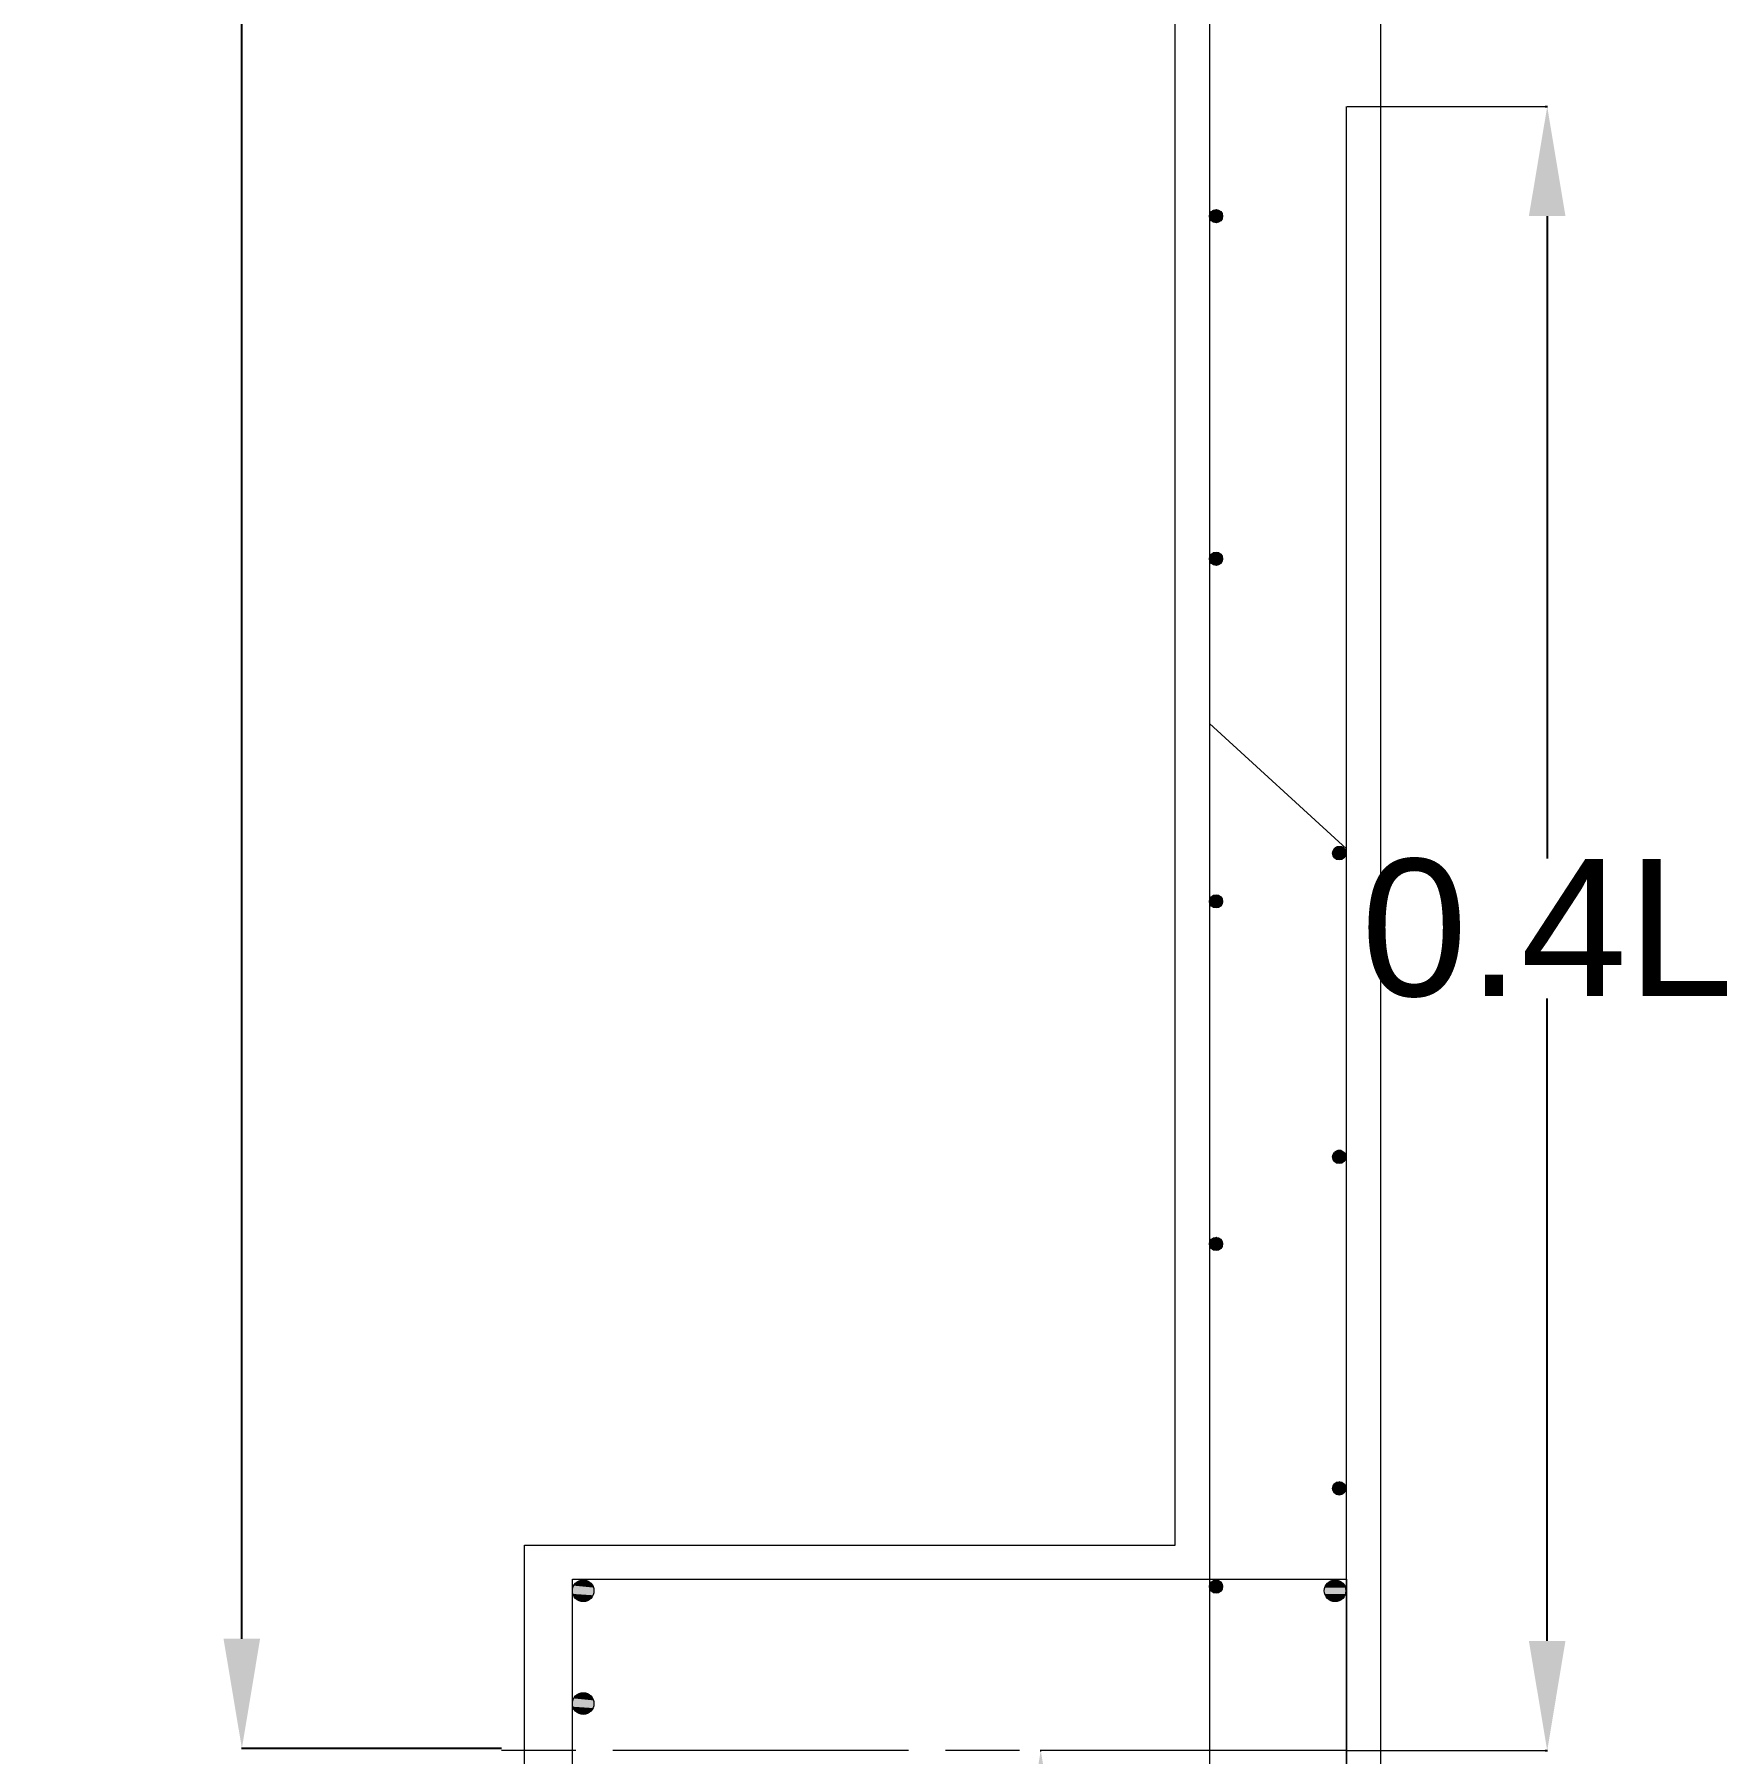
# Model space of a CAD drawing. Header units: inches. Extents: x 2473 to 12313, y 22527 to 36505.
# Drawn here: x 10871 to 12107, y 32633 to 33888 of the extents above; entities that cross this region are included whole.
import ezdxf

# ---------------------------------------------------------------- set-up
doc = ezdxf.new("R2010")
doc.units = ezdxf.units.IN
doc.header["$MEASUREMENT"] = 0
doc.layers.add('PDF_0', color=7, linetype='Continuous')
doc.styles.get("Standard").update_dxf_attribs({"font": 'arial.ttf'})
doc.dimstyles.get("Standard").update_dxf_attribs({"dimtxt": 100, "dimasz": 80, "dimexe": 0.18, "dimexo": 0.0625, "dimgap": 0.09, "dimtad": 0, "dimtih": 1, "dimtoh": 1, "dimdec": 4, "dimzin": 0, "dimdsep": 46, "dimtxsty": 'Standard', "dimcen": 0.09, "dimadec": 0, "dimazin": 0, "dimtfac": 1, "dimtdec": 4, "dimtofl": 0, "dimtmove": 0, "dimatfit": 3, "dimfxl": 1, "dimtolj": 1, "dimtzin": 0, "dimarcsym": 0})

# ---------------------------------------------------------------- blocks, each defined once
blk = doc.blocks.new('*D1')
at = {"color": 0, "lineweight": -2, "transparency": 16777216}
for p, q in [((11604.9, 32635.7), (11605.4, 32635.7)), ((11605.2, 32555.7), (11605.2, 32311.8)), ((11605.2, 31965.7), (11605.2, 32209.6)), ((11604.9, 31885.7), (11605.4, 31885.7))]:
    blk.add_line(p, q, dxfattribs=at)
at = {"color": 0, "transparency": 16777216}
for points in [[(11591.9, 32555.7), (11618.6, 32555.7), (11605.2, 32635.7)], [(11591.9, 31965.7), (11618.6, 31965.7), (11605.2, 31885.7)]]:
    blk.add_solid(points, dxfattribs=at)
at = {"layer": 'Defpoints', "color": 0, "transparency": 16777216}
for p in [(11604.8, 32635.7), (11605.2, 32635.7), (11604.8, 31885.7)]:
    blk.add_point(p, dxfattribs=at)
at = {"color": 0, "transparency": 16777216, "insert": (11605.2, 32260.7), "char_height": 100, "attachment_point": 5}
blk.add_mtext('\\A1;0.25L', dxfattribs=at)
blk = doc.blocks.new('*D2')
at = {"color": 0, "lineweight": -2, "transparency": 16777216}
for p, q in [((11973.3, 33835.4), (11975, 33835.4)), ((11974.9, 33755.4), (11974.9, 33286.7)), ((11974.9, 32715.7), (11974.9, 33184.4)), ((11973.3, 32635.7), (11975, 32635.7))]:
    blk.add_line(p, q, dxfattribs=at)
at = {"color": 0, "transparency": 16777216}
for points in [[(11961.5, 33755.4), (11988.2, 33755.4), (11974.9, 33835.4)], [(11961.5, 32715.7), (11988.2, 32715.7), (11974.9, 32635.7)]]:
    blk.add_solid(points, dxfattribs=at)
at = {"layer": 'Defpoints', "color": 0, "transparency": 16777216}
for p in [(11973.2, 33835.4), (11973.2, 32635.7), (11974.9, 32635.7)]:
    blk.add_point(p, dxfattribs=at)
at = {"color": 0, "transparency": 16777216, "insert": (11974.9, 33235.6), "char_height": 100, "attachment_point": 5}
blk.add_mtext('\\A1;0.4L', dxfattribs=at)
blk = doc.blocks.new('*D6')
at = {"color": 0, "lineweight": -2, "transparency": 16777216}
for p, q in [((11211.5, 35635.3), (11021.9, 35635.3)), ((11022.1, 35555.3), (11022.1, 34187.5)), ((11022.1, 32717.3), (11022.1, 34085.1)), ((11211.5, 32637.3), (11021.9, 32637.3))]:
    blk.add_line(p, q, dxfattribs=at)
at = {"color": 0, "transparency": 16777216}
for points in [[(11008.7, 35555.3), (11035.4, 35555.3), (11022.1, 35635.3)], [(11008.7, 32717.3), (11035.4, 32717.3), (11022.1, 32637.3)]]:
    blk.add_solid(points, dxfattribs=at)
at = {"layer": 'Defpoints', "color": 0, "transparency": 16777216}
for p in [(11211.5, 35635.3), (11022.1, 32637.3), (11211.5, 32637.3)]:
    blk.add_point(p, dxfattribs=at)
at = {"color": 0, "transparency": 16777216, "insert": (11022.1, 34136.3), "char_height": 100, "attachment_point": 5}
blk.add_mtext('\\A1;3000', dxfattribs=at)

msp = doc.modelspace()

# ---------------------------------------------------------------- linework, layer by layer
at = {"layer": 'PDF_0', "lineweight": 9}
for points in [[(11228.29525, 26485.60842), (11228.29525, 26785.92343), (11703.4129, 26785.92343), (11703.4129, 29485.70962), (11228.29525, 29485.70962), (11228.29525, 29785.51648), (11703.4129, 29785.51648), (11703.4129, 32485.30268), (11228.29525, 32485.30268), (11228.29525, 32785.61769), (11703.4129, 32785.61769), (11703.4129, 35485.40388), (11228.29525, 35485.40388), (11228.29525, 35785.21074), (11853.31633, 35785.21074), (11853.31633, 23486.01537), (11228.29525, 23486.01537), (11228.29525, 23785.82223), (11703.4129, 23785.82223), (11703.4129, 26485.60842)], [(11828.41712, 32510.71004), (11263.3574, 32510.71004), (11263.3574, 32760.71847), (11828.41712, 32760.71847)]]:
    msp.add_lwpolyline(points, close=True, dxfattribs=at)
for points in [[(11728.31211, 35760.31153), (11728.31211, 23510.91458)], [(11828.41712, 31435.47052), (11828.41712, 32635.71426), (11828.41712, 33835.44985)], [(11828.92526, 33835.44985), (11973.23907, 33835.44985)], [(11828.41712, 33293.76491), (11728.31211, 33385.23141)], [(11828.41712, 31956.32142), (11828.41712, 32635.71426), (11828.41712, 33314.59895)], [(11265.89814, 32635.71426), (11211.52639, 32635.71426)], [(11508.79251, 32635.71426), (11292.82994, 32635.71426)], [(11589.58792, 32635.71426), (11535.72432, 32635.71426)], [(11727.80397, 32635.71426), (11604.83234, 32635.71426)], [(11828.41712, 32635.71426), (11616.51972, 32635.71426)], [(11828.92526, 32635.71426), (11973.23907, 32635.71426)]]:
    msp.add_lwpolyline(points, dxfattribs=at)
for centre, radius in [((11733.13959, 33755.41674), 4.82748), ((11733.13959, 33505.40831), 4.82748), ((11823.08165, 33290.46203), 4.82748), ((11733.13959, 33255.39987), 4.82748), ((11823.08165, 33068.90984), 4.82748), ((11733.13959, 33005.39144), 4.82748), ((11823.08165, 32827.03177), 4.82748), ((11271.2336, 32752.33396), 7.8762), ((11733.13943, 32755.38285), 4.82732), ((11820.0326, 32752.33396), 7.8762), ((11271.2336, 32670.01411), 7.8762)]:
    msp.add_circle(centre, radius, dxfattribs=at)
at = {"layer": 'PDF_0', "transparency": 33554559}
for points in [[(11730.3447, 33759.73591), (11735.93432, 33759.73591), (11731.361, 33760.24406)], [(11735.93432, 33759.73591), (11731.361, 33760.24406), (11734.91803, 33760.24406)], [(11734.91803, 33760.24406), (11731.361, 33760.24406), (11732.37729, 33760.24406)], [(11734.91803, 33760.24406), (11733.90173, 33760.24406), (11732.37729, 33760.24406)], [(11733.90173, 33760.24406), (11732.37729, 33760.24406), (11733.39359, 33760.24406)], [(11728.31211, 33756.68703), (11737.96691, 33756.68703), (11728.82026, 33757.70332)], [(11728.31211, 33755.67074), (11737.96691, 33755.67074), (11728.31211, 33756.68703)], [(11737.96691, 33755.67074), (11728.31211, 33756.68703), (11737.96691, 33756.68703)], [(11728.31211, 33755.16259), (11737.96691, 33755.16259), (11728.31211, 33755.67074)], [(11737.96691, 33755.16259), (11728.31211, 33755.67074), (11737.96691, 33755.67074)], [(11728.31211, 33754.14629), (11737.96691, 33754.14629), (11728.31211, 33755.16259)], [(11737.96691, 33754.14629), (11728.31211, 33755.16259), (11737.96691, 33755.16259)], [(11728.82026, 33753.13), (11737.45876, 33753.13), (11728.31211, 33754.14629)], [(11737.45876, 33753.13), (11728.31211, 33754.14629), (11737.96691, 33754.14629)], [(11728.82026, 33757.70332), (11737.45876, 33757.70332), (11729.32841, 33758.21147)], [(11737.96691, 33756.68703), (11728.82026, 33757.70332), (11737.45876, 33757.70332)], [(11729.32841, 33752.62185), (11737.45876, 33752.62185), (11728.82026, 33753.13)], [(11737.45876, 33752.62185), (11728.82026, 33753.13), (11737.45876, 33753.13)], [(11729.32841, 33758.21147), (11737.45876, 33758.21147), (11729.83655, 33759.22777)], [(11737.45876, 33757.70332), (11729.32841, 33758.21147), (11737.45876, 33758.21147)], [(11729.83655, 33751.60556), (11736.44247, 33751.60556), (11729.32841, 33752.62185)], [(11736.44247, 33751.60556), (11729.32841, 33752.62185), (11737.45876, 33752.62185)], [(11729.83655, 33759.22777), (11736.44247, 33759.22777), (11730.3447, 33759.73591)], [(11737.45876, 33758.21147), (11729.83655, 33759.22777), (11736.44247, 33759.22777)], [(11730.3447, 33751.09741), (11735.93432, 33751.09741), (11729.83655, 33751.60556)], [(11735.93432, 33751.09741), (11729.83655, 33751.60556), (11736.44247, 33751.60556)], [(11736.44247, 33759.22777), (11730.3447, 33759.73591), (11735.93432, 33759.73591)], [(11731.361, 33750.58926), (11734.91803, 33750.58926), (11730.3447, 33751.09741)], [(11734.91803, 33750.58926), (11730.3447, 33751.09741), (11735.93432, 33751.09741)], [(11732.37729, 33750.58926), (11733.90173, 33750.58926), (11731.361, 33750.58926)], [(11733.90173, 33750.58926), (11731.361, 33750.58926), (11734.91803, 33750.58926)], [(11733.39359, 33750.58926), (11732.37729, 33750.58926), (11733.90173, 33750.58926)], [(11729.32841, 33508.71118), (11737.45876, 33508.71118), (11729.83655, 33509.21933)], [(11729.83655, 33509.21933), (11736.44247, 33509.21933), (11730.3447, 33509.72748)], [(11737.45876, 33508.71118), (11729.83655, 33509.21933), (11736.44247, 33509.21933)], [(11730.3447, 33509.72748), (11735.93432, 33509.72748), (11731.361, 33510.23563)], [(11736.44247, 33509.21933), (11730.3447, 33509.72748), (11735.93432, 33509.72748)], [(11735.93432, 33509.72748), (11731.361, 33510.23563), (11734.91803, 33510.23563)], [(11734.91803, 33510.23563), (11731.361, 33510.23563), (11732.37729, 33510.23563)], [(11734.91803, 33510.23563), (11733.90173, 33510.23563), (11732.37729, 33510.23563)], [(11733.90173, 33510.23563), (11732.37729, 33510.23563), (11733.39359, 33510.23563)], [(11728.31211, 33506.6786), (11737.96691, 33506.6786), (11728.82026, 33507.69489)], [(11728.31211, 33506.17045), (11737.96691, 33506.17045), (11728.31211, 33506.6786)], [(11737.96691, 33506.17045), (11728.31211, 33506.6786), (11737.96691, 33506.6786)], [(11728.31211, 33505.15415), (11737.96691, 33505.15415), (11728.31211, 33506.17045)], [(11737.96691, 33505.15415), (11728.31211, 33506.17045), (11737.96691, 33506.17045)], [(11728.31211, 33504.13786), (11737.96691, 33504.13786), (11728.31211, 33505.15415)], [(11737.96691, 33504.13786), (11728.31211, 33505.15415), (11737.96691, 33505.15415)], [(11728.82026, 33503.12157), (11737.45876, 33503.12157), (11728.31211, 33504.13786)], [(11737.45876, 33503.12157), (11728.31211, 33504.13786), (11737.96691, 33504.13786)], [(11728.82026, 33507.69489), (11737.45876, 33507.69489), (11729.32841, 33508.71118)], [(11737.96691, 33506.6786), (11728.82026, 33507.69489), (11737.45876, 33507.69489)], [(11729.32841, 33502.61342), (11737.45876, 33502.61342), (11728.82026, 33503.12157)], [(11737.45876, 33502.61342), (11728.82026, 33503.12157), (11737.45876, 33503.12157)], [(11737.45876, 33507.69489), (11729.32841, 33508.71118), (11737.45876, 33508.71118)], [(11729.83655, 33501.59712), (11736.44247, 33501.59712), (11729.32841, 33502.61342)], [(11736.44247, 33501.59712), (11729.32841, 33502.61342), (11737.45876, 33502.61342)], [(11730.3447, 33501.08898), (11735.93432, 33501.08898), (11729.83655, 33501.59712)], [(11735.93432, 33501.08898), (11729.83655, 33501.59712), (11736.44247, 33501.59712)], [(11731.361, 33500.58083), (11734.91803, 33500.58083), (11730.3447, 33501.08898)], [(11734.91803, 33500.58083), (11730.3447, 33501.08898), (11735.93432, 33501.08898)], [(11732.37729, 33500.58083), (11733.90173, 33500.58083), (11731.361, 33500.58083)], [(11733.90173, 33500.58083), (11731.361, 33500.58083), (11734.91803, 33500.58083)], [(11733.39359, 33500.58083), (11732.37729, 33500.58083), (11733.90173, 33500.58083)], [(11820.79491, 33295.28935), (11825.87638, 33295.28935), (11821.30305, 33295.7975)], [(11825.87638, 33295.28935), (11821.30305, 33295.7975), (11824.86009, 33295.7975)], [(11824.86009, 33295.7975), (11821.30305, 33295.7975), (11822.31935, 33295.7975)], [(11824.86009, 33295.7975), (11824.35194, 33295.7975), (11822.31935, 33295.7975)], [(11824.35194, 33295.7975), (11822.31935, 33295.7975), (11823.33564, 33295.7975)], [(11818.25417, 33292.24047), (11827.90897, 33292.24047), (11818.76232, 33293.25676)], [(11818.25417, 33291.22417), (11828.41712, 33291.22417), (11818.25417, 33292.24047)], [(11828.41712, 33291.22417), (11818.25417, 33292.24047), (11827.90897, 33292.24047)], [(11818.25417, 33290.20788), (11828.41712, 33290.20788), (11818.25417, 33291.22417)], [(11828.41712, 33290.20788), (11818.25417, 33291.22417), (11828.41712, 33291.22417)], [(11818.25417, 33289.69973), (11827.90897, 33289.69973), (11818.25417, 33290.20788)], [(11827.90897, 33289.69973), (11818.25417, 33290.20788), (11828.41712, 33290.20788)], [(11818.76232, 33288.68344), (11827.90897, 33288.68344), (11818.25417, 33289.69973)], [(11827.90897, 33288.68344), (11818.25417, 33289.69973), (11827.90897, 33289.69973)], [(11818.76232, 33293.25676), (11827.90897, 33293.25676), (11819.27047, 33293.76491)], [(11827.90897, 33292.24047), (11818.76232, 33293.25676), (11827.90897, 33293.25676)], [(11819.27047, 33287.66714), (11827.40082, 33287.66714), (11818.76232, 33288.68344)], [(11827.40082, 33287.66714), (11818.76232, 33288.68344), (11827.90897, 33288.68344)], [(11819.27047, 33293.76491), (11827.40082, 33293.76491), (11819.77861, 33294.7812)], [(11827.90897, 33293.25676), (11819.27047, 33293.76491), (11827.40082, 33293.76491)], [(11819.77861, 33287.159), (11826.38453, 33287.159), (11819.27047, 33287.66714)], [(11826.38453, 33287.159), (11819.27047, 33287.66714), (11827.40082, 33287.66714)], [(11819.77861, 33294.7812), (11826.38453, 33294.7812), (11820.79491, 33295.28935)], [(11827.40082, 33293.76491), (11819.77861, 33294.7812), (11826.38453, 33294.7812)], [(11820.79491, 33286.65085), (11825.87638, 33286.65085), (11819.77861, 33287.159)], [(11825.87638, 33286.65085), (11819.77861, 33287.159), (11826.38453, 33287.159)], [(11826.38453, 33294.7812), (11820.79491, 33295.28935), (11825.87638, 33295.28935)], [(11821.30305, 33286.1427), (11824.86009, 33286.1427), (11820.79491, 33286.65085)], [(11824.86009, 33286.1427), (11820.79491, 33286.65085), (11825.87638, 33286.65085)], [(11822.31935, 33286.1427), (11824.35194, 33286.1427), (11821.30305, 33286.1427)], [(11824.35194, 33286.1427), (11821.30305, 33286.1427), (11824.86009, 33286.1427)], [(11823.33564, 33285.63455), (11822.31935, 33286.1427), (11824.35194, 33286.1427)], [(11728.82026, 33257.68646), (11737.45876, 33257.68646), (11729.32841, 33258.70275)], [(11729.32841, 33258.70275), (11737.45876, 33258.70275), (11729.83655, 33259.2109)], [(11737.45876, 33257.68646), (11729.32841, 33258.70275), (11737.45876, 33258.70275)], [(11729.83655, 33259.2109), (11736.44247, 33259.2109), (11730.3447, 33259.71905)], [(11737.45876, 33258.70275), (11729.83655, 33259.2109), (11736.44247, 33259.2109)], [(11730.3447, 33259.71905), (11735.93432, 33259.71905), (11731.361, 33260.22719)], [(11736.44247, 33259.2109), (11730.3447, 33259.71905), (11735.93432, 33259.71905)], [(11735.93432, 33259.71905), (11731.361, 33260.22719), (11734.91803, 33260.22719)], [(11734.91803, 33260.22719), (11731.361, 33260.22719), (11732.37729, 33260.22719)], [(11734.91803, 33260.22719), (11733.90173, 33260.22719), (11732.37729, 33260.22719)], [(11733.90173, 33260.22719), (11732.37729, 33260.22719), (11733.39359, 33260.22719)], [(11728.31211, 33256.67016), (11737.96691, 33256.67016), (11728.82026, 33257.68646)], [(11728.31211, 33256.16202), (11737.96691, 33256.16202), (11728.31211, 33256.67016)], [(11737.96691, 33256.16202), (11728.31211, 33256.67016), (11737.96691, 33256.67016)], [(11728.31211, 33255.14572), (11737.96691, 33255.14572), (11728.31211, 33256.16202)], [(11737.96691, 33255.14572), (11728.31211, 33256.16202), (11737.96691, 33256.16202)], [(11728.31211, 33254.12943), (11737.96691, 33254.12943), (11728.31211, 33255.14572)], [(11737.96691, 33254.12943), (11728.31211, 33255.14572), (11737.96691, 33255.14572)], [(11728.82026, 33253.11313), (11737.45876, 33253.11313), (11728.31211, 33254.12943)], [(11737.45876, 33253.11313), (11728.31211, 33254.12943), (11737.96691, 33254.12943)], [(11737.96691, 33256.67016), (11728.82026, 33257.68646), (11737.45876, 33257.68646)], [(11729.32841, 33252.60498), (11737.45876, 33252.60498), (11728.82026, 33253.11313)], [(11737.45876, 33252.60498), (11728.82026, 33253.11313), (11737.45876, 33253.11313)], [(11729.83655, 33251.58869), (11736.44247, 33251.58869), (11729.32841, 33252.60498)], [(11736.44247, 33251.58869), (11729.32841, 33252.60498), (11737.45876, 33252.60498)], [(11730.3447, 33251.08054), (11735.93432, 33251.08054), (11729.83655, 33251.58869)], [(11735.93432, 33251.08054), (11729.83655, 33251.58869), (11736.44247, 33251.58869)], [(11731.361, 33250.5724), (11734.91803, 33250.5724), (11730.3447, 33251.08054)], [(11734.91803, 33250.5724), (11730.3447, 33251.08054), (11735.93432, 33251.08054)], [(11732.37729, 33250.5724), (11733.90173, 33250.5724), (11731.361, 33250.5724)], [(11733.90173, 33250.5724), (11731.361, 33250.5724), (11734.91803, 33250.5724)], [(11733.39359, 33250.5724), (11732.37729, 33250.5724), (11733.90173, 33250.5724)], [(11818.25417, 33070.68828), (11827.90897, 33070.68828), (11818.76232, 33071.19643)], [(11818.25417, 33069.67198), (11828.41712, 33069.67198), (11818.25417, 33070.68828)], [(11828.41712, 33069.67198), (11818.25417, 33070.68828), (11827.90897, 33070.68828)], [(11818.76232, 33071.19643), (11827.90897, 33071.19643), (11819.27047, 33072.21272)], [(11827.90897, 33070.68828), (11818.76232, 33071.19643), (11827.90897, 33071.19643)], [(11819.27047, 33072.21272), (11827.40082, 33072.21272), (11819.77861, 33072.72087)], [(11827.90897, 33071.19643), (11819.27047, 33072.21272), (11827.40082, 33072.21272)], [(11819.77861, 33072.72087), (11826.38453, 33072.72087), (11820.79491, 33073.22902)], [(11827.40082, 33072.21272), (11819.77861, 33072.72087), (11826.38453, 33072.72087)], [(11820.79491, 33073.22902), (11825.87638, 33073.22902), (11821.30305, 33073.73716)], [(11826.38453, 33072.72087), (11820.79491, 33073.22902), (11825.87638, 33073.22902)], [(11824.86009, 33073.73716), (11821.30305, 33073.73716), (11822.31935, 33074.24531)], [(11825.87638, 33073.22902), (11821.30305, 33073.73716), (11824.86009, 33073.73716)], [(11824.86009, 33073.73716), (11824.35194, 33074.24531), (11822.31935, 33074.24531)], [(11824.35194, 33074.24531), (11822.31935, 33074.24531), (11823.33564, 33074.24531)], [(11818.25417, 33068.65569), (11828.41712, 33068.65569), (11818.25417, 33069.67198)], [(11828.41712, 33068.65569), (11818.25417, 33069.67198), (11828.41712, 33069.67198)], [(11818.25417, 33067.6394), (11827.90897, 33067.6394), (11818.25417, 33068.65569)], [(11827.90897, 33067.6394), (11818.25417, 33068.65569), (11828.41712, 33068.65569)], [(11818.76232, 33067.13125), (11827.90897, 33067.13125), (11818.25417, 33067.6394)], [(11827.90897, 33067.13125), (11818.25417, 33067.6394), (11827.90897, 33067.6394)], [(11819.27047, 33066.11495), (11827.40082, 33066.11495), (11818.76232, 33067.13125)], [(11827.40082, 33066.11495), (11818.76232, 33067.13125), (11827.90897, 33067.13125)], [(11819.77861, 33065.60681), (11826.38453, 33065.60681), (11819.27047, 33066.11495)], [(11826.38453, 33065.60681), (11819.27047, 33066.11495), (11827.40082, 33066.11495)], [(11820.79491, 33065.09866), (11825.87638, 33065.09866), (11819.77861, 33065.60681)], [(11825.87638, 33065.09866), (11819.77861, 33065.60681), (11826.38453, 33065.60681)], [(11821.30305, 33064.59051), (11824.86009, 33064.59051), (11820.79491, 33065.09866)], [(11824.86009, 33064.59051), (11820.79491, 33065.09866), (11825.87638, 33065.09866)], [(11822.31935, 33064.08237), (11824.35194, 33064.08237), (11821.30305, 33064.59051)], [(11824.35194, 33064.08237), (11821.30305, 33064.59051), (11824.86009, 33064.59051)], [(11823.33564, 33064.08237), (11822.31935, 33064.08237), (11824.35194, 33064.08237)], [(11728.31211, 33006.66173), (11737.96691, 33006.66173), (11728.82026, 33007.67802)], [(11728.82026, 33007.67802), (11737.45876, 33007.67802), (11729.32841, 33008.69432)], [(11737.96691, 33006.66173), (11728.82026, 33007.67802), (11737.45876, 33007.67802)], [(11729.32841, 33008.69432), (11737.45876, 33008.69432), (11729.83655, 33009.20247)], [(11737.45876, 33007.67802), (11729.32841, 33008.69432), (11737.45876, 33008.69432)], [(11729.83655, 33009.20247), (11736.44247, 33009.20247), (11730.3447, 33009.71061)], [(11737.45876, 33008.69432), (11729.83655, 33009.20247), (11736.44247, 33009.20247)], [(11730.3447, 33009.71061), (11735.93432, 33009.71061), (11731.361, 33010.21876)], [(11736.44247, 33009.20247), (11730.3447, 33009.71061), (11735.93432, 33009.71061)], [(11735.93432, 33009.71061), (11731.361, 33010.21876), (11734.91803, 33010.21876)], [(11734.91803, 33010.21876), (11731.361, 33010.21876), (11732.37729, 33010.21876)], [(11733.90173, 33010.21876), (11732.37729, 33010.21876), (11733.39359, 33010.72691)], [(11734.91803, 33010.21876), (11733.90173, 33010.21876), (11732.37729, 33010.21876)], [(11728.31211, 33006.15358), (11737.96691, 33006.15358), (11728.31211, 33006.66173)], [(11737.96691, 33006.15358), (11728.31211, 33006.66173), (11737.96691, 33006.66173)], [(11728.31211, 33005.13729), (11737.96691, 33005.13729), (11728.31211, 33006.15358)], [(11737.96691, 33005.13729), (11728.31211, 33006.15358), (11737.96691, 33006.15358)], [(11728.31211, 33004.12099), (11737.96691, 33004.12099), (11728.31211, 33005.13729)], [(11737.96691, 33004.12099), (11728.31211, 33005.13729), (11737.96691, 33005.13729)], [(11728.82026, 33003.1047), (11737.45876, 33003.1047), (11728.31211, 33004.12099)], [(11737.45876, 33003.1047), (11728.31211, 33004.12099), (11737.96691, 33004.12099)], [(11729.32841, 33002.59655), (11737.45876, 33002.59655), (11728.82026, 33003.1047)], [(11737.45876, 33002.59655), (11728.82026, 33003.1047), (11737.45876, 33003.1047)], [(11729.83655, 33001.58026), (11736.44247, 33001.58026), (11729.32841, 33002.59655)], [(11736.44247, 33001.58026), (11729.32841, 33002.59655), (11737.45876, 33002.59655)], [(11730.3447, 33001.07211), (11735.93432, 33001.07211), (11729.83655, 33001.58026)], [(11735.93432, 33001.07211), (11729.83655, 33001.58026), (11736.44247, 33001.58026)], [(11731.361, 33000.56396), (11734.91803, 33000.56396), (11730.3447, 33001.07211)], [(11734.91803, 33000.56396), (11730.3447, 33001.07211), (11735.93432, 33001.07211)], [(11732.37729, 33000.56396), (11733.90173, 33000.56396), (11731.361, 33000.56396)], [(11733.90173, 33000.56396), (11731.361, 33000.56396), (11734.91803, 33000.56396)], [(11733.39359, 33000.56396), (11732.37729, 33000.56396), (11733.90173, 33000.56396)], [(11820.79491, 32831.35094), (11825.87638, 32831.35094), (11821.30305, 32831.85908)], [(11825.87638, 32831.35094), (11821.30305, 32831.85908), (11824.86009, 32831.85908)], [(11824.86009, 32831.85908), (11821.30305, 32831.85908), (11822.31935, 32831.85908)], [(11824.35194, 32831.85908), (11822.31935, 32831.85908), (11823.33564, 32832.36723)], [(11824.86009, 32831.85908), (11824.35194, 32831.85908), (11822.31935, 32831.85908)], [(11818.25417, 32828.30205), (11827.90897, 32828.30205), (11818.76232, 32829.31835)], [(11818.25417, 32827.79391), (11828.41712, 32827.79391), (11818.25417, 32828.30205)], [(11828.41712, 32827.79391), (11818.25417, 32828.30205), (11827.90897, 32828.30205)], [(11818.25417, 32826.77761), (11828.41712, 32826.77761), (11818.25417, 32827.79391)], [(11828.41712, 32826.77761), (11818.25417, 32827.79391), (11828.41712, 32827.79391)], [(11818.25417, 32825.76132), (11827.90897, 32825.76132), (11818.25417, 32826.77761)], [(11827.90897, 32825.76132), (11818.25417, 32826.77761), (11828.41712, 32826.77761)], [(11818.76232, 32824.74502), (11827.90897, 32824.74502), (11818.25417, 32825.76132)], [(11827.90897, 32824.74502), (11818.25417, 32825.76132), (11827.90897, 32825.76132)], [(11818.76232, 32829.31835), (11827.90897, 32829.31835), (11819.27047, 32830.33464)], [(11827.90897, 32828.30205), (11818.76232, 32829.31835), (11827.90897, 32829.31835)], [(11819.27047, 32824.23688), (11827.40082, 32824.23688), (11818.76232, 32824.74502)], [(11827.40082, 32824.23688), (11818.76232, 32824.74502), (11827.90897, 32824.74502)], [(11819.27047, 32830.33464), (11827.40082, 32830.33464), (11819.77861, 32830.84279)], [(11827.90897, 32829.31835), (11819.27047, 32830.33464), (11827.40082, 32830.33464)], [(11819.77861, 32823.72873), (11826.38453, 32823.72873), (11819.27047, 32824.23688)], [(11826.38453, 32823.72873), (11819.27047, 32824.23688), (11827.40082, 32824.23688)], [(11819.77861, 32830.84279), (11826.38453, 32830.84279), (11820.79491, 32831.35094)], [(11827.40082, 32830.33464), (11819.77861, 32830.84279), (11826.38453, 32830.84279)], [(11820.79491, 32822.71243), (11825.87638, 32822.71243), (11819.77861, 32823.72873)], [(11825.87638, 32822.71243), (11819.77861, 32823.72873), (11826.38453, 32823.72873)], [(11826.38453, 32830.84279), (11820.79491, 32831.35094), (11825.87638, 32831.35094)], [(11821.30305, 32822.71243), (11824.86009, 32822.71243), (11820.79491, 32822.71243)], [(11824.86009, 32822.71243), (11820.79491, 32822.71243), (11825.87638, 32822.71243)], [(11822.31935, 32822.20429), (11824.35194, 32822.20429), (11821.30305, 32822.71243)], [(11824.35194, 32822.20429), (11821.30305, 32822.71243), (11824.86009, 32822.71243)], [(11823.33564, 32822.20429), (11822.31935, 32822.20429), (11824.35194, 32822.20429)], [(11263.86555, 32756.14515), (11278.60182, 32756.14515), (11264.88185, 32757.16144)], [(11264.88185, 32757.16144), (11277.58553, 32757.16144), (11265.89814, 32758.17774)], [(11278.60182, 32756.14515), (11264.88185, 32757.16144), (11277.58553, 32757.16144)], [(11265.89814, 32758.17774), (11276.56923, 32758.17774), (11266.91444, 32759.19403)], [(11277.58553, 32757.16144), (11265.89814, 32758.17774), (11276.56923, 32758.17774)], [(11266.91444, 32759.19403), (11275.55294, 32759.19403), (11268.43888, 32759.70218)], [(11276.56923, 32758.17774), (11266.91444, 32759.19403), (11275.55294, 32759.19403)], [(11274.0285, 32759.70218), (11268.43888, 32759.70218), (11269.96332, 32760.21033)], [(11275.55294, 32759.19403), (11268.43888, 32759.70218), (11274.0285, 32759.70218)], [(11272.50405, 32760.21033), (11269.96332, 32760.21033), (11271.48776, 32760.71847)], [(11274.0285, 32759.70218), (11272.50405, 32760.21033), (11269.96332, 32760.21033)], [(11728.31211, 32756.6533), (11737.96691, 32756.6533), (11728.82026, 32757.66959)], [(11728.31211, 32756.14515), (11737.96691, 32756.14515), (11728.31211, 32756.6533)], [(11737.96691, 32756.14515), (11728.31211, 32756.6533), (11737.96691, 32756.6533)], [(11728.82026, 32757.66959), (11737.45876, 32757.66959), (11729.32841, 32758.68588)], [(11737.96691, 32756.6533), (11728.82026, 32757.66959), (11737.45876, 32757.66959)], [(11729.32841, 32758.68588), (11737.45876, 32758.68588), (11729.83655, 32759.19403)], [(11737.45876, 32757.66959), (11729.32841, 32758.68588), (11737.45876, 32758.68588)], [(11729.83655, 32759.19403), (11736.44247, 32759.19403), (11730.3447, 32759.70218)], [(11737.45876, 32758.68588), (11729.83655, 32759.19403), (11736.44247, 32759.19403)], [(11730.3447, 32759.70218), (11735.93432, 32759.70218), (11731.361, 32760.21033)], [(11736.44247, 32759.19403), (11730.3447, 32759.70218), (11735.93432, 32759.70218)], [(11735.93432, 32759.70218), (11731.361, 32760.21033), (11734.91803, 32760.21033)], [(11734.91803, 32760.21033), (11731.361, 32760.21033), (11732.37729, 32760.21033)], [(11733.90173, 32760.21033), (11732.37729, 32760.21033), (11733.39359, 32760.71847)], [(11734.91803, 32760.21033), (11733.90173, 32760.21033), (11732.37729, 32760.21033)], [(11813.1727, 32756.14515), (11827.40082, 32756.14515), (11813.68085, 32757.16144)], [(11813.68085, 32757.16144), (11826.38453, 32757.16144), (11814.69714, 32758.17774)], [(11827.40082, 32756.14515), (11813.68085, 32757.16144), (11826.38453, 32757.16144)], [(11814.69714, 32758.17774), (11825.36823, 32758.17774), (11816.22158, 32759.19403)], [(11826.38453, 32757.16144), (11814.69714, 32758.17774), (11825.36823, 32758.17774)], [(11816.22158, 32759.19403), (11824.35194, 32759.19403), (11817.23788, 32759.70218)], [(11825.36823, 32758.17774), (11816.22158, 32759.19403), (11824.35194, 32759.19403)], [(11823.33564, 32759.70218), (11817.23788, 32759.70218), (11818.76232, 32760.21033)], [(11824.35194, 32759.19403), (11817.23788, 32759.70218), (11823.33564, 32759.70218)], [(11821.8112, 32760.21033), (11818.76232, 32760.21033), (11820.28676, 32760.71847)], [(11823.33564, 32759.70218), (11821.8112, 32760.21033), (11818.76232, 32760.21033)], [(11263.3574, 32754.62071), (11279.10997, 32754.62071), (11263.86555, 32756.14515)], [(11263.3574, 32753.09626), (11279.10997, 32753.09626), (11263.3574, 32754.62071)], [(11279.10997, 32753.09626), (11263.3574, 32754.62071), (11279.10997, 32754.62071)], [(11263.3574, 32751.57182), (11279.10997, 32751.57182), (11263.3574, 32753.09626)], [(11279.10997, 32751.57182), (11263.3574, 32753.09626), (11279.10997, 32753.09626)], [(11263.3574, 32750.04738), (11279.10997, 32750.04738), (11263.3574, 32751.57182)], [(11279.10997, 32750.04738), (11263.3574, 32751.57182), (11279.10997, 32751.57182)], [(11263.86555, 32749.03109), (11278.60182, 32749.03109), (11263.3574, 32750.04738)], [(11278.60182, 32749.03109), (11263.3574, 32750.04738), (11279.10997, 32750.04738)], [(11279.10997, 32754.62071), (11263.86555, 32756.14515), (11278.60182, 32756.14515)], [(11264.88185, 32747.50665), (11277.58553, 32747.50665), (11263.86555, 32749.03109)], [(11277.58553, 32747.50665), (11263.86555, 32749.03109), (11278.60182, 32749.03109)], [(11265.89814, 32746.49035), (11276.56923, 32746.49035), (11264.88185, 32747.50665)], [(11276.56923, 32746.49035), (11264.88185, 32747.50665), (11277.58553, 32747.50665)], [(11266.91444, 32745.47406), (11275.55294, 32745.47406), (11265.89814, 32746.49035)], [(11275.55294, 32745.47406), (11265.89814, 32746.49035), (11276.56923, 32746.49035)], [(11268.43888, 32744.96591), (11274.0285, 32744.96591), (11266.91444, 32745.47406)], [(11274.0285, 32744.96591), (11266.91444, 32745.47406), (11275.55294, 32745.47406)], [(11269.96332, 32744.45776), (11272.50405, 32744.45776), (11268.43888, 32744.96591)], [(11272.50405, 32744.45776), (11268.43888, 32744.96591), (11274.0285, 32744.96591)], [(11271.48776, 32744.45776), (11269.96332, 32744.45776), (11272.50405, 32744.45776)], [(11728.31211, 32755.12885), (11737.96691, 32755.12885), (11728.31211, 32756.14515)], [(11737.96691, 32755.12885), (11728.31211, 32756.14515), (11737.96691, 32756.14515)], [(11728.31211, 32754.11256), (11737.96691, 32754.11256), (11728.31211, 32755.12885)], [(11737.96691, 32754.11256), (11728.31211, 32755.12885), (11737.96691, 32755.12885)], [(11728.82026, 32753.09626), (11737.45876, 32753.09626), (11728.31211, 32754.11256)], [(11737.45876, 32753.09626), (11728.31211, 32754.11256), (11737.96691, 32754.11256)], [(11729.32841, 32752.58812), (11737.45876, 32752.58812), (11728.82026, 32753.09626)], [(11737.45876, 32752.58812), (11728.82026, 32753.09626), (11737.45876, 32753.09626)], [(11729.83655, 32751.57182), (11736.44247, 32751.57182), (11729.32841, 32752.58812)], [(11736.44247, 32751.57182), (11729.32841, 32752.58812), (11737.45876, 32752.58812)], [(11730.3447, 32751.06368), (11735.93432, 32751.06368), (11729.83655, 32751.57182)], [(11735.93432, 32751.06368), (11729.83655, 32751.57182), (11736.44247, 32751.57182)], [(11731.361, 32751.06368), (11734.91803, 32751.06368), (11730.3447, 32751.06368)], [(11734.91803, 32751.06368), (11730.3447, 32751.06368), (11735.93432, 32751.06368)], [(11732.37729, 32750.55553), (11733.90173, 32750.55553), (11731.361, 32751.06368)], [(11733.90173, 32750.55553), (11731.361, 32751.06368), (11734.91803, 32751.06368)], [(11733.39359, 32750.55553), (11732.37729, 32750.55553), (11733.90173, 32750.55553)], [(11812.1564, 32753.09626), (11828.41712, 32753.09626), (11812.66455, 32754.62071)], [(11812.1564, 32751.57182), (11828.41712, 32751.57182), (11812.1564, 32753.09626)], [(11828.41712, 32751.57182), (11812.1564, 32753.09626), (11828.41712, 32753.09626)], [(11812.66455, 32750.04738), (11827.90897, 32750.04738), (11812.1564, 32751.57182)], [(11827.90897, 32750.04738), (11812.1564, 32751.57182), (11828.41712, 32751.57182)], [(11812.66455, 32754.62071), (11827.90897, 32754.62071), (11813.1727, 32756.14515)], [(11828.41712, 32753.09626), (11812.66455, 32754.62071), (11827.90897, 32754.62071)], [(11813.1727, 32749.03109), (11827.40082, 32749.03109), (11812.66455, 32750.04738)], [(11827.40082, 32749.03109), (11812.66455, 32750.04738), (11827.90897, 32750.04738)], [(11827.90897, 32754.62071), (11813.1727, 32756.14515), (11827.40082, 32756.14515)], [(11813.68085, 32747.50665), (11826.38453, 32747.50665), (11813.1727, 32749.03109)], [(11826.38453, 32747.50665), (11813.1727, 32749.03109), (11827.40082, 32749.03109)], [(11814.69714, 32746.49035), (11825.36823, 32746.49035), (11813.68085, 32747.50665)], [(11825.36823, 32746.49035), (11813.68085, 32747.50665), (11826.38453, 32747.50665)], [(11816.22158, 32745.47406), (11824.35194, 32745.47406), (11814.69714, 32746.49035)], [(11824.35194, 32745.47406), (11814.69714, 32746.49035), (11825.36823, 32746.49035)], [(11817.23788, 32744.96591), (11823.33564, 32744.96591), (11816.22158, 32745.47406)], [(11823.33564, 32744.96591), (11816.22158, 32745.47406), (11824.35194, 32745.47406)], [(11818.76232, 32744.45776), (11821.8112, 32744.45776), (11817.23788, 32744.96591)], [(11821.8112, 32744.45776), (11817.23788, 32744.96591), (11823.33564, 32744.96591)], [(11820.28676, 32744.45776), (11818.76232, 32744.45776), (11821.8112, 32744.45776)], [(11263.3574, 32672.30086), (11279.10997, 32672.30086), (11263.86555, 32673.8253)], [(11263.3574, 32670.77641), (11279.10997, 32670.77641), (11263.3574, 32672.30086)], [(11279.10997, 32670.77641), (11263.3574, 32672.30086), (11279.10997, 32672.30086)], [(11263.3574, 32669.25197), (11279.10997, 32669.25197), (11263.3574, 32670.77641)], [(11279.10997, 32669.25197), (11263.3574, 32670.77641), (11279.10997, 32670.77641)], [(11263.3574, 32667.72753), (11279.10997, 32667.72753), (11263.3574, 32669.25197)], [(11279.10997, 32667.72753), (11263.3574, 32669.25197), (11279.10997, 32669.25197)], [(11263.86555, 32673.8253), (11278.60182, 32673.8253), (11264.88185, 32674.84159)], [(11279.10997, 32672.30086), (11263.86555, 32673.8253), (11278.60182, 32673.8253)], [(11264.88185, 32674.84159), (11277.58553, 32674.84159), (11265.89814, 32675.85789)], [(11278.60182, 32673.8253), (11264.88185, 32674.84159), (11277.58553, 32674.84159)], [(11265.89814, 32675.85789), (11276.56923, 32675.85789), (11266.91444, 32676.87418)], [(11277.58553, 32674.84159), (11265.89814, 32675.85789), (11276.56923, 32675.85789)], [(11266.91444, 32676.87418), (11275.55294, 32676.87418), (11268.43888, 32677.38233)], [(11276.56923, 32675.85789), (11266.91444, 32676.87418), (11275.55294, 32676.87418)], [(11274.0285, 32677.38233), (11268.43888, 32677.38233), (11269.96332, 32677.89048)], [(11275.55294, 32676.87418), (11268.43888, 32677.38233), (11274.0285, 32677.38233)], [(11274.0285, 32677.38233), (11272.50405, 32677.89048), (11269.96332, 32677.89048)], [(11272.50405, 32677.89048), (11269.96332, 32677.89048), (11271.48776, 32677.89048)], [(11263.86555, 32666.71124), (11278.60182, 32666.71124), (11263.3574, 32667.72753)], [(11278.60182, 32666.71124), (11263.3574, 32667.72753), (11279.10997, 32667.72753)], [(11264.88185, 32665.1868), (11277.58553, 32665.1868), (11263.86555, 32666.71124)], [(11277.58553, 32665.1868), (11263.86555, 32666.71124), (11278.60182, 32666.71124)], [(11265.89814, 32664.1705), (11276.56923, 32664.1705), (11264.88185, 32665.1868)], [(11276.56923, 32664.1705), (11264.88185, 32665.1868), (11277.58553, 32665.1868)], [(11266.91444, 32663.15421), (11275.55294, 32663.15421), (11265.89814, 32664.1705)], [(11275.55294, 32663.15421), (11265.89814, 32664.1705), (11276.56923, 32664.1705)], [(11268.43888, 32662.64606), (11274.0285, 32662.64606), (11266.91444, 32663.15421)], [(11274.0285, 32662.64606), (11266.91444, 32663.15421), (11275.55294, 32663.15421)], [(11269.96332, 32662.13791), (11272.50405, 32662.13791), (11268.43888, 32662.64606)], [(11272.50405, 32662.13791), (11268.43888, 32662.64606), (11274.0285, 32662.64606)], [(11271.48776, 32662.13791), (11269.96332, 32662.13791), (11272.50405, 32662.13791)]]:
    msp.add_solid(points, dxfattribs=at)

# ---------------------------------------------------------------- dimensions: what is measured, and where the dimension line sits
for base, p1, p2, text, picture, middle in [((11022.06359, 32637.27262), (11211.52639, 35635.30731), (11211.52639, 32637.27262), '3000', '*D6', (11022.06359, 34136.28997)), ((11974.85515, 32635.71426), (11973.23907, 33835.44985), (11973.23907, 32635.71426), '0.4L', '*D2', (11974.85515, 33235.58205)), ((11605.21838, 32635.71426), (11604.83234, 31885.68896), (11604.83234, 32635.71426), '0.25L', '*D1', (11605.21838, 32260.70161))]:
    dim = msp.add_linear_dim(base=base, p1=p1, p2=p2, angle=270, text=text, dimstyle='Standard')
    dim.commit()
    dim.dimension.update_dxf_attribs({"geometry": picture, "text_midpoint": middle})

doc.saveas('drawing.dxf')
